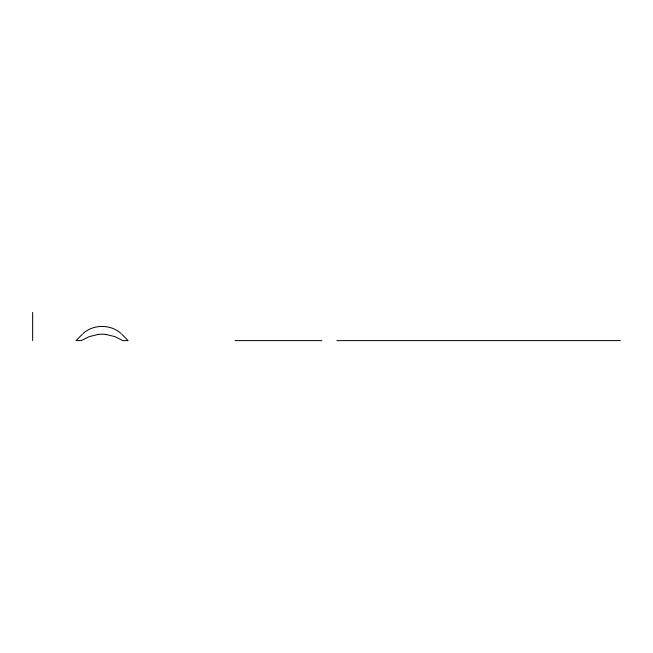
<?xml version="1.0" encoding="UTF-8"?>
<svg xmlns="http://www.w3.org/2000/svg" width="653" height="653" viewBox="0 0 653 653"><rect width="100%" height="100%" fill="white"/><g stroke="black" fill="none" stroke-linecap="round" stroke-linejoin="round"><path stroke-width="0.98" d="M82.409 334.181L76.05 340.597L81.25 340.597L89.241 336.638L98.252 334.401M83.151 333.454C93.42 324.108 110.732 324.108 120.993 333.454M235.137 340.605L321.921 340.605M336.866 340.605L620.35 340.605M105.892 334.401L114.904 336.638L122.903 340.597L128.094 340.605L121.76 334.205M32.65 312.395L32.65 340.605M98.26 334.426A24.716 18.153 0 0 1 105.892 334.426"/></g></svg>
